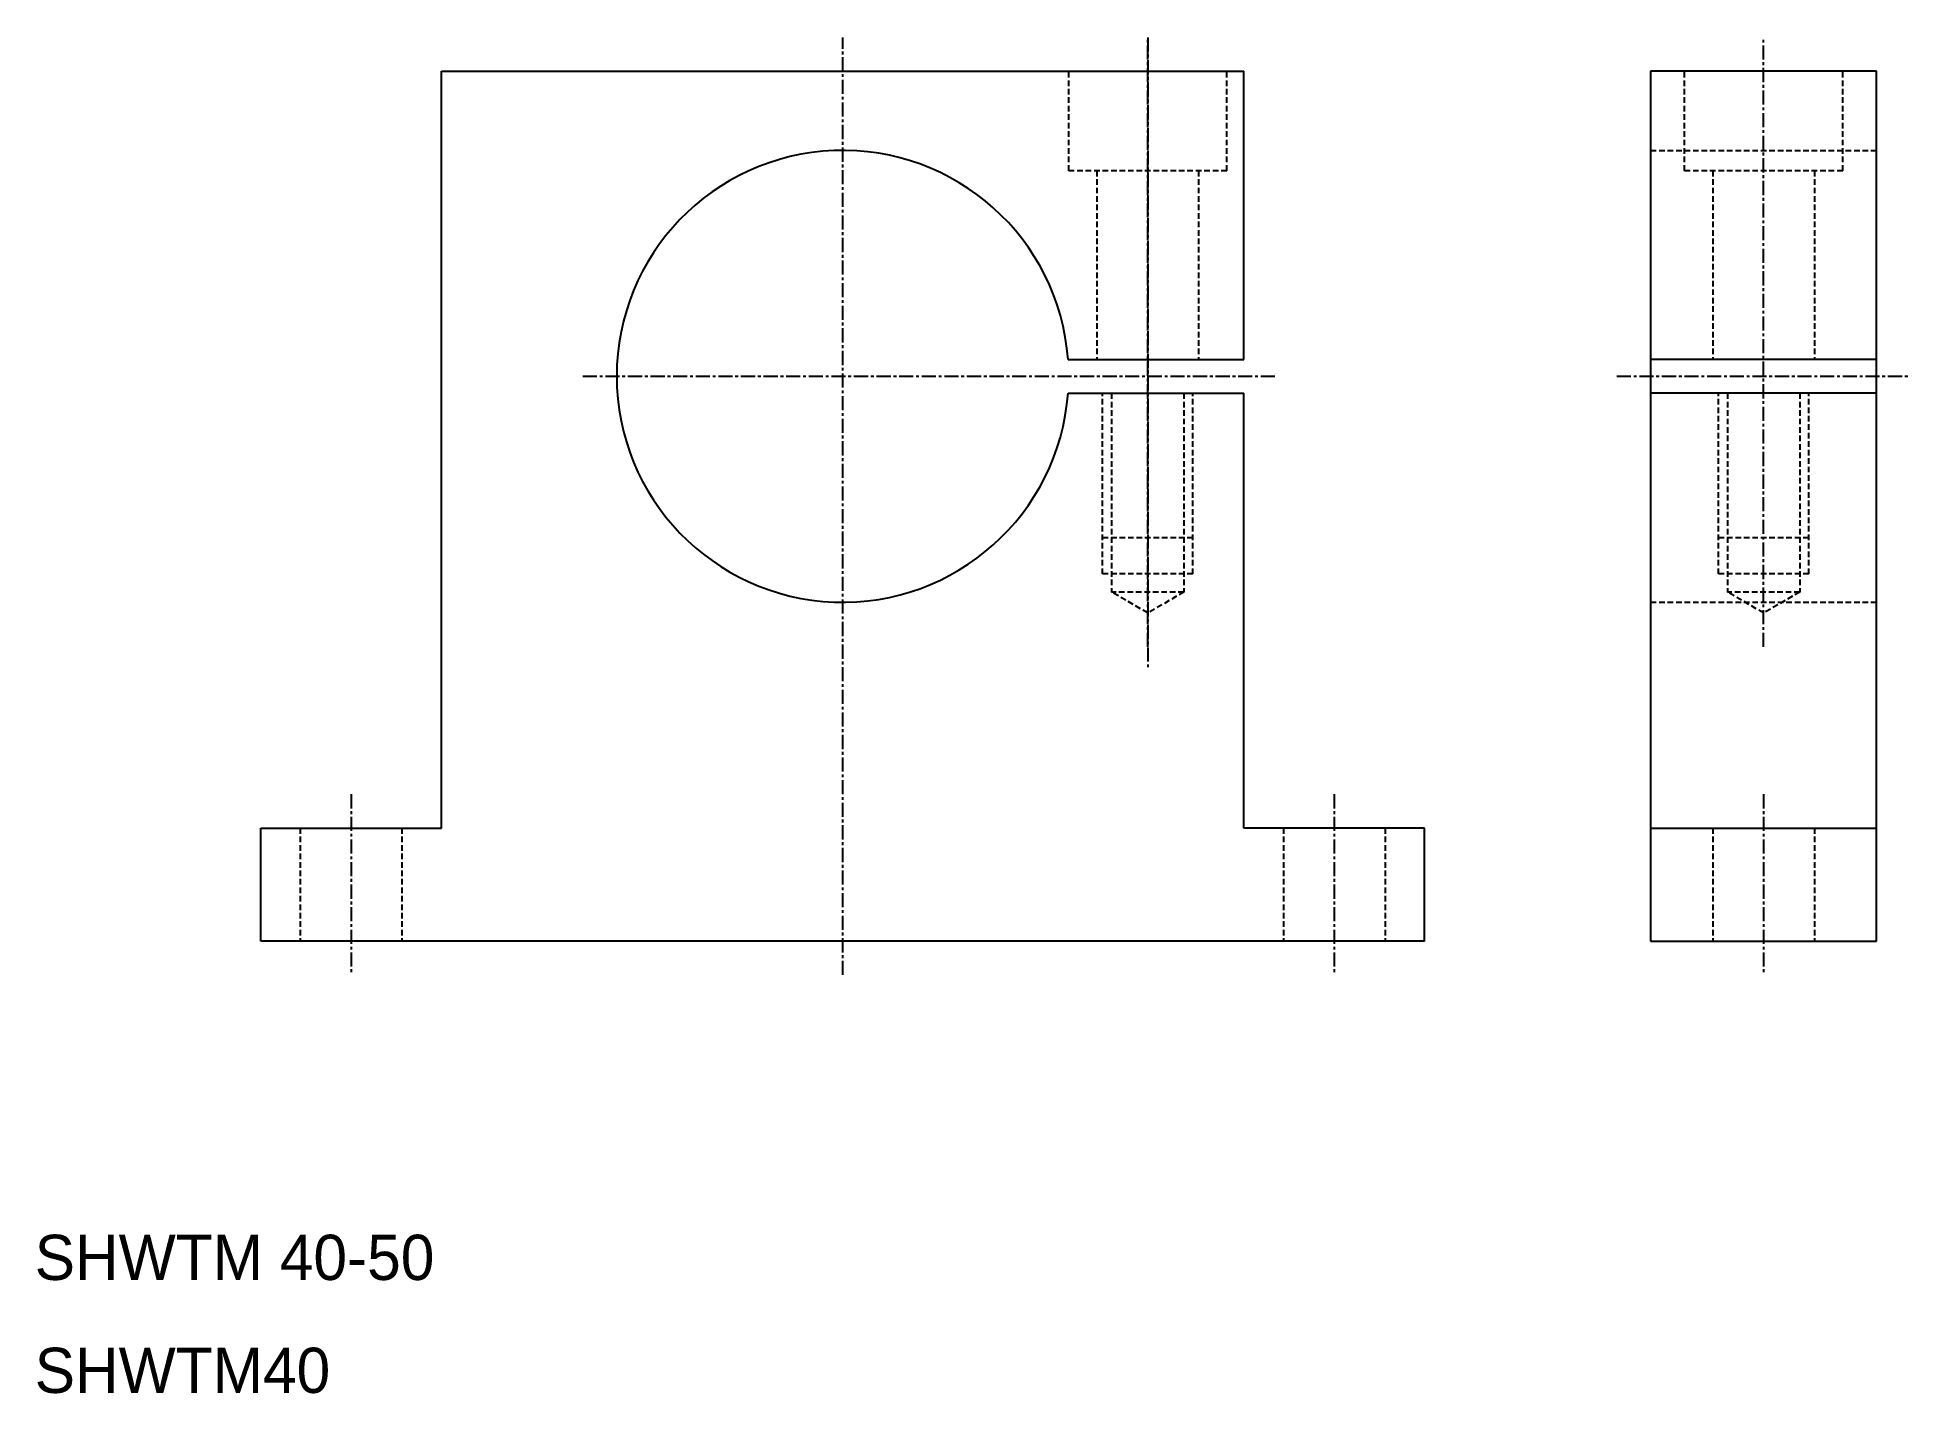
# Model space of a CAD drawing. Extents: x 10 to 176, y 10 to 130.
import ezdxf

# ---------------------------------------------------------------- set-up
doc = ezdxf.new("R2010")
doc.units = 0
doc.linetypes.add('CENTER', pattern=[2, 1.25, -0.25, 0.25, -0.25])
doc.linetypes.add('DASHED', pattern=[0.75, 0.5, -0.25])
doc.layers.get('0').update_dxf_attribs({"linetype": 'CONTINUOUS'})
doc.layers.add('CENTER', color=1, linetype='CENTER')

msp = doc.modelspace()

# ---------------------------------------------------------------- linework, layer by layer
at = {"color": 7, "linetype": 'CONTINUOUS'}
for p, q in [((46, 60), (46, 127)), ((46, 127), (81.5, 127)), ((81.5, 127), (117, 127)), ((117, 101.5), (117, 127)), ((153, 127), (153, 50)), ((173, 127), (153, 127)), ((173, 50), (173, 127)), ((101.44, 101.5), (117, 101.5)), ((173, 101.5), (153, 101.5)), ((101.44, 98.5), (117, 98.5)), ((117, 60), (117, 98.5)), ((173, 98.5), (153, 98.5)), ((30, 50), (30, 60)), ((30, 60), (46, 60)), ((133, 60), (117, 60)), ((133, 50), (133, 60)), ((153, 60), (173, 60)), ((133, 50), (30, 50)), ((153, 50), (173, 50))]:
    msp.add_line(p, q, dxfattribs=at)
at = {"color": 3, "linetype": 'DASHED'}
for p, q in [((101.5, 118.2), (101.5, 127)), ((115.5, 118.2), (115.5, 127)), ((156, 118.2), (156, 127)), ((170, 118.2), (170, 127)), ((153, 120), (173, 120)), ((115.5, 118.2), (101.5, 118.2)), ((104, 118.2), (104, 101.5)), ((113, 118.2), (113, 101.5)), ((170, 118.2), (156, 118.2)), ((158.5, 118.2), (158.5, 101.5)), ((167.5, 118.2), (167.5, 101.5)), ((104.5, 82.5), (104.5, 98.5)), ((105.3, 98.5), (105.3, 80.9)), ((111.7, 98.5), (111.7, 80.9)), ((112.5, 82.5), (112.5, 98.5)), ((159, 82.5), (159, 98.5)), ((159.8, 98.5), (159.8, 80.9)), ((166.2, 98.5), (166.2, 80.9)), ((167, 82.5), (167, 98.5)), ((112.5, 85.7), (104.5, 85.7)), ((167, 85.7), (159, 85.7)), ((112.5, 82.5), (104.5, 82.5)), ((167, 82.5), (159, 82.5)), ((111.7, 80.9), (105.3, 80.9)), ((108.5, 79.05), (105.3, 80.9)), ((111.7, 80.9), (108.5, 79.05)), ((153, 80), (173, 80)), ((166.2, 80.9), (159.8, 80.9)), ((163, 79.05), (159.8, 80.9)), ((166.2, 80.9), (163, 79.05)), ((33.5, 60), (33.5, 50)), ((42.5, 60), (42.5, 50)), ((120.5, 60), (120.5, 50)), ((129.5, 60), (129.5, 50)), ((158.5, 60), (158.5, 50)), ((167.5, 60), (167.5, 50))]:
    msp.add_line(p, q, dxfattribs=at)
at = {"color": 7, "linetype": 'CONTINUOUS'}
msp.add_arc((81.5, 100), 20, 4.3012, 355.6988, dxfattribs=at)
at = {"layer": 'CENTER', "color": 1, "linetype": 'CENTER'}
for p, q in [((81.5, 47), (81.5, 130)), ((108.5, 130), (108.5, 74)), ((108.5, 76.05), (108.5, 130)), ((163, 76.05), (163, 130)), ((58.5, 100), (120, 100)), ((150, 100), (176, 100)), ((38, 63), (38, 47)), ((125, 63), (125, 47)), ((163, 63), (163, 47))]:
    msp.add_line(p, q, dxfattribs=at)

# ---------------------------------------------------------------- texts
at = {"color": 7, "linetype": 'CONTINUOUS'}
for s, p in [('SHWTM 40-50', (10, 20)), ('SHWTM40', (10, 10))]:
    msp.add_text(s, height=4, dxfattribs=at).set_placement(p)

doc.saveas('drawing.dxf')
